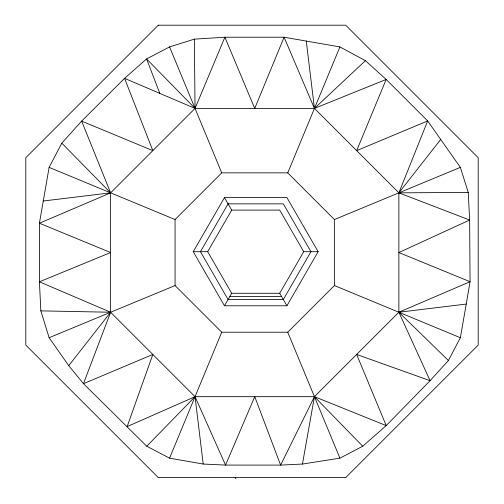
<?xml version="1.0" encoding="UTF-8"?>
<svg xmlns="http://www.w3.org/2000/svg" width="504" height="504" viewBox="0 0 504 504"><rect width="100%" height="100%" fill="white"/><g stroke="black" fill="none" stroke-linecap="round" stroke-linejoin="round"><path stroke-width="0.76" d="M466.25 304.07L470.062 281.711L469.646 220.034L468.235 192.427L460.36 167.372L427.663 120.947L386.165 79.443L365.413 60.65L339.91 46.922L284.092 37.214L224.897 37.214L194.355 39.148L169.571 46.922L146.588 58.93L124.57 78.347L81.648 121.118L61.803 143.155L49.121 167.372L39.413 223.222L39.419 281.812L40.843 310.861L49.121 337.718L68.746 365.665L83.469 383.695L146.758 446.229L169.571 458.161L203.213 464.052L225.54 465.085L280.621 465.104L302.457 464.052L339.91 458.161L362.716 446.235L386.209 425.603L430.082 380.684L448.428 360.53L460.36 337.718L466.25 304.07L398.866 312.241L314.439 396.673L280.621 465.104L254.741 396.673L225.54 465.085L195.042 396.673L110.615 312.241L39.419 281.812L110.615 252.542L39.413 223.222L110.615 192.843L195.042 108.417L224.897 37.214L254.741 108.417L284.092 37.214L314.439 108.417L398.866 192.843L469.646 220.034L398.866 252.542L470.062 281.711L398.866 312.241L430.082 380.684L356.656 354.457L386.209 425.603L314.439 396.673L195.042 396.673L127.134 426.604L152.832 354.457L83.469 383.695L110.615 312.241L110.615 192.843L81.648 121.118L152.832 150.633L124.57 78.347L195.042 108.417L314.439 108.417L386.165 79.443L356.656 150.633L427.663 120.947L398.866 192.843L398.866 312.241L448.428 360.53M302.457 464.052L314.439 396.673L362.716 446.235M169.571 458.161L221.735 332.224L287.746 332.224L334.423 285.548L334.423 219.542L287.746 172.866L221.735 172.866L175.064 219.542L175.064 285.548L221.735 332.224M287.746 172.866L339.91 46.922M193.246 251.691L224.475 197.612L286.921 197.612L318.144 251.691L286.921 305.777L224.475 305.777L193.246 251.691L207.673 251.691L231.683 293.284L279.707 293.284L303.723 251.691L279.707 210.099L231.683 210.099L207.673 251.691M224.475 305.777L231.683 293.284M68.746 365.665L110.615 312.241L40.843 310.861M440.735 139.425L398.866 192.843L468.235 192.427M146.758 446.229L195.042 396.673L203.213 464.052M365.413 60.65L314.439 108.417L306.268 41.038M49.121 337.718L175.064 285.548M334.423 219.542L460.36 167.372M43.237 201.014L110.615 192.843L61.803 143.155M303.723 251.691L318.144 251.691M229.881 296.409L281.516 296.409M49.121 167.372L175.064 219.542M334.423 285.548L460.36 337.718M224.475 197.612L231.683 210.099M279.707 293.284L286.921 305.777M235.179 477.395L235.878 478.8M169.571 46.922L221.735 172.866M287.746 332.224L339.91 458.161M159.806 93.385L146.588 58.93L195.042 108.417L194.355 39.148M228.079 203.855L200.46 251.691L228.079 299.534L283.317 299.534L310.937 251.691L283.317 203.855L228.079 203.855M158.3 25.2L25.792 157.708L25.792 345.108L158.3 477.616L345.7 477.616L478.208 345.108L478.208 157.708L345.7 25.2L158.3 25.2"/></g></svg>
